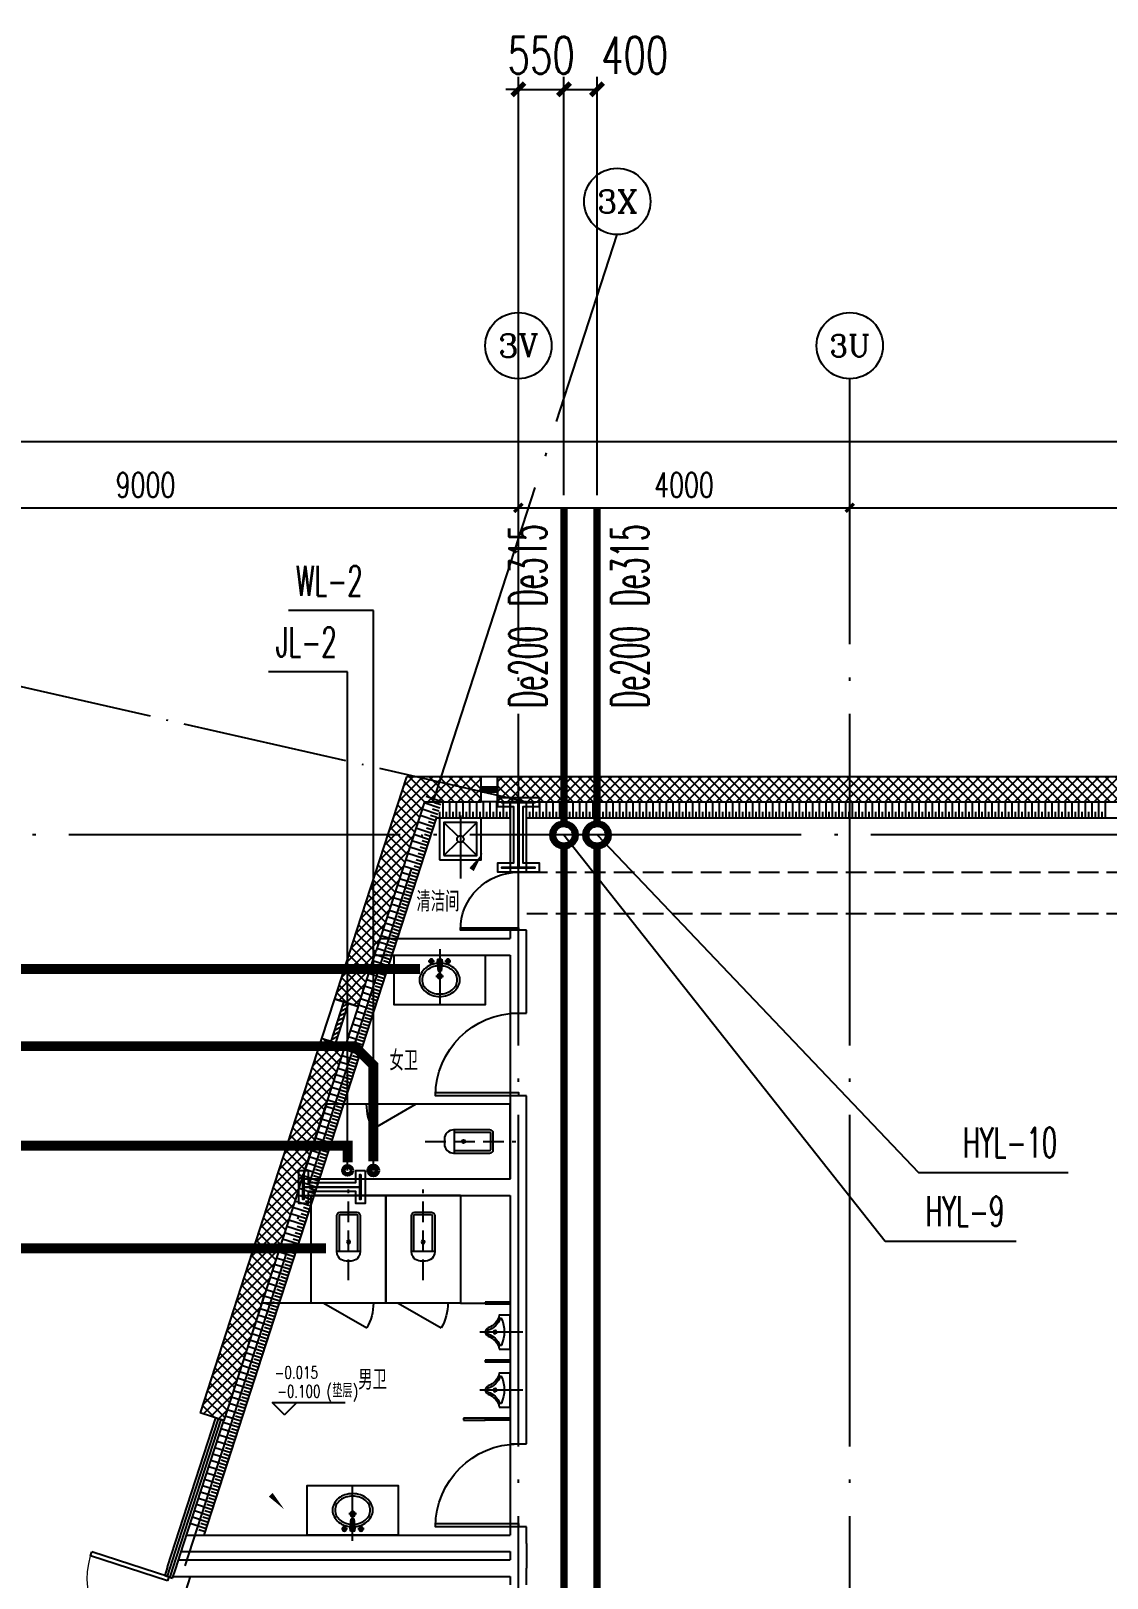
# Model space of a CAD drawing. Extents: x -452079 to 117456, y 3902 to 836955.
# Drawn here: x -300737 to -287749, y 611751 to 630422 of the extents above; entities that cross this region are included whole.
import ezdxf
from ezdxf.enums import TextEntityAlignment as Align

# ---------------------------------------------------------------- set-up
doc = ezdxf.new("R2010")
doc.units = 0
doc.header["$LTSCALE"] = 1000
doc.header["$MEASUREMENT"] = 0
for name, pattern in [('10平面$1$DOTE', [2.42, 2, -0.2, 0.02, -0.2]), ('DASH', [0.35, 0.25, -0.1]), ('DOTE', [2.42, 2, -0.2, 0.02, -0.2]), ('DOTE_30', [0.726, 0.6, -0.06, 0.006, -0.06])]:
    doc.linetypes.add(name, pattern=pattern)
for name, color, linetype in [('10平面$1$A-AXIS-DOTE', 14, '10平面$1$DOTE'), ('99平面图例外参$0$A-HATCH-2', 251, 'Continuous'), ('A-AXIS-D', 1, 'Continuous'), ('A-AXIS-DOTE', 14, 'DOTE'), ('A-HATCH-2', 251, 'Continuous'), ('A-LIN-V', 9, 'Continuous'), ('A-WC', 223, 'Continuous'), ('A-WINDOW', 140, 'Continuous'), ('A-彩色打印层', 12, 'Continuous'), ('A-防火门窗', 1, 'Continuous'), ('AS-COLN', 6, 'Continuous'), ('AS-WALL', 40, 'Continuous'), ('DIM_SYMB', 3, 'Continuous'), ('DIM_污水', 2, 'Continuous'), ('DIM_给水', 3, 'Continuous'), ('DIM_雨水', 4, 'Continuous'), ('PUB_HATCH', 8, 'Continuous'), ('PUB_TEXT', 7, 'Continuous'), ('TEXT_雨水', 4, 'Continuous'), ('TWT_DIM', 3, 'Continuous'), ('WALL', 2, 'Continuous'), ('建-墙-幕', 4, 'Continuous'), ('建-房间', 7, 'Continuous'), ('建-标高', 3, 'Continuous'), ('建-门', 4, 'Continuous')]:
    doc.layers.add(name, color=color, linetype=linetype)
for name, color, linetype, lineweight in [('Gps-ZF污水', 2, 'DASH', 60), ('Gps-ZF给水', 3, 'TG_J', 60), ('Gps-ZF雨水', 4, 'DOTE_30', 60), ('LG-ZF污水', 2, 'Continuous', 60), ('LG-ZF给水', 3, 'Continuous', 60), ('LG-ZF雨水', 4, 'Continuous', 60)]:
    doc.layers.add(name, color=color, linetype=linetype, lineweight=lineweight)
doc.styles.add('_TCH_AXIS', font='COMPLEX', dxfattribs={"bigfont": 'GBCBIG'})
doc.styles.add('_TCH_DIM_T3', font='SIMPLEX', dxfattribs={"width": 0.705882, "bigfont": 'GBCBIG'})
doc.styles.add('_TCH_SPACE', font='SIMPLEX', dxfattribs={"height": 5, "bigfont": 'GBCBIG'})
doc.styles.add('_TWT_PIPEDN', font='SIMPLEX', dxfattribs={"width": 0.65, "height": 3.5, "bigfont": 'HZTXT'})
doc.styles.add('_TWT_SERIAL', font='SIMPLEX', dxfattribs={"width": 0.8, "height": 3, "bigfont": 'HZTXT'})
doc.styles.add('A-STANDARD', font='SIMPLEX', dxfattribs={"bigfont": 'GBCBIG'})
doc.styles.add('TG_LINETYPE', font='SIMPLEX', dxfattribs={"width": 0.8, "height": 3.5, "bigfont": 'HZTXT'})
doc.linetypes.add('TG_J', pattern='A,2,-0.3,["J",TG_LINETYPE,S=0.1,R=0,X=-0.23,Y=-0.15],0', length=2.3)
doc.dimstyles.new('_TCH_ARCH&&100', dxfattribs={"dimtxt": 297.5, "dimasz": 100, "dimexe": 100, "dimexo": 100, "dimgap": 126.25, "dimtad": 1, "dimdec": 0, "dimzin": 0, "dimdsep": 46, "dimtxsty": '_TCH_DIM_T3', "dimblk": 'ARCHTICK', "dimcen": 0.09, "dimclrt": 7, "dimazin": 2, "dimtfac": 1, "dimtdec": 0, "dimtix": 1, "dimtmove": 2, "dimatfit": 3, "dimfxl": 0, "dimtolj": 1, "dimtzin": 0, "dimarcsym": 0})
doc.dimstyles.new('_TCH_ARCH&&150', dxfattribs={"dimtxt": 446.25, "dimasz": 150, "dimexe": 150, "dimexo": 150, "dimgap": 189.375, "dimtad": 1, "dimdec": 0, "dimzin": 0, "dimdsep": 46, "dimtxsty": '_TCH_DIM_T3', "dimblk": 'ARCHTICK', "dimcen": 0.09, "dimclrt": 7, "dimazin": 2, "dimtfac": 1, "dimtdec": 0, "dimtix": 1, "dimtmove": 2, "dimatfit": 3, "dimfxl": 0, "dimtolj": 1, "dimtzin": 0, "dimarcsym": 0})
pattern_1 = [(45, (321432.36, -540023.96), (-60.000061, 60.000061), []), (135, (321432.36, -540023.96), (-60.000061, -60.000061), [])]

# ---------------------------------------------------------------- blocks, each defined once
blk = doc.blocks.new('_ArchTick')
at = {"color": 0, "linetype": 'ByBlock', "const_width": 0.4}
blk.add_lwpolyline([(-0.5, -0.5), (0.5, 0.5)], dxfattribs=at)
blk = doc.blocks.new('*D373')
at = {"layer": 'A-AXIS-D', "color": 0, "lineweight": -2, "transparency": 16777216}
for p, q in [((17518, 83886), (17518, 84744)), ((17518, 84644), (26518, 84644)), ((26518, 83886), (26518, 84744))]:
    blk.add_line(p, q, dxfattribs=at)
at = {"layer": 'A-AXIS-D', "color": 0, "lineweight": -2, "transparency": 16777216, "xscale": 100, "yscale": 100, "zscale": 100, "rotation": 180}
blk.add_blockref('_ArchTick', (17518, 84644), dxfattribs=at)
at = {"layer": 'A-AXIS-D', "color": 0, "lineweight": -2, "transparency": 16777216, "xscale": 100, "yscale": 100, "zscale": 100}
blk.add_blockref('_ArchTick', (26518, 84644), dxfattribs=at)
at = {"layer": 'A-AXIS-D', "color": 7, "transparency": 16777216, "insert": (22018, 84919), "char_height": 297.5, "attachment_point": 5, "style": '_TCH_DIM_T3'}
blk.add_mtext('\\A1;9000', dxfattribs=at)
blk = doc.blocks.new('*D374')
at = {"layer": 'A-AXIS-D', "color": 0, "lineweight": -2, "transparency": 16777216}
for p, q in [((26518, 83886), (26518, 84744)), ((26518, 84644), (30518, 84644)), ((30518, 83886), (30518, 84744))]:
    blk.add_line(p, q, dxfattribs=at)
at = {"layer": 'A-AXIS-D', "color": 0, "lineweight": -2, "transparency": 16777216, "xscale": 100, "yscale": 100, "zscale": 100, "rotation": 180}
blk.add_blockref('_ArchTick', (26518, 84644), dxfattribs=at)
at = {"layer": 'A-AXIS-D', "color": 0, "lineweight": -2, "transparency": 16777216, "xscale": 100, "yscale": 100, "zscale": 100}
blk.add_blockref('_ArchTick', (30518, 84644), dxfattribs=at)
at = {"layer": 'A-AXIS-D', "color": 7, "transparency": 16777216, "insert": (28518, 84919), "char_height": 297.5, "attachment_point": 5, "style": '_TCH_DIM_T3'}
blk.add_mtext('\\A1;4000', dxfattribs=at)
blk = doc.blocks.new('*D375')
at = {"layer": 'A-AXIS-D', "color": 0, "lineweight": -2, "transparency": 16777216}
for p, q in [((30518, 83886), (30518, 84744)), ((30518, 84644), (39518, 84644)), ((39518, 83886), (39518, 84744))]:
    blk.add_line(p, q, dxfattribs=at)
at = {"layer": 'A-AXIS-D', "color": 0, "lineweight": -2, "transparency": 16777216, "xscale": 100, "yscale": 100, "zscale": 100, "rotation": 180}
blk.add_blockref('_ArchTick', (30518, 84644), dxfattribs=at)
at = {"layer": 'A-AXIS-D', "color": 0, "lineweight": -2, "transparency": 16777216, "xscale": 100, "yscale": 100, "zscale": 100}
blk.add_blockref('_ArchTick', (39518, 84644), dxfattribs=at)
at = {"layer": 'A-AXIS-D', "color": 7, "transparency": 16777216, "insert": (35018, 84919), "char_height": 297.5, "attachment_point": 5, "style": '_TCH_DIM_T3'}
blk.add_mtext('\\A1;9000', dxfattribs=at)
blk = doc.blocks.new('*D394')
at = {"layer": 'A-AXIS-D', "color": 0, "lineweight": -2, "transparency": 16777216}
for p, q in [((7618, 83986), (7618, 85544)), ((193318, 83986), (193318, 85544)), ((7618, 85444), (193318, 85444))]:
    blk.add_line(p, q, dxfattribs=at)
at = {"layer": 'A-AXIS-D', "color": 0, "lineweight": -2, "transparency": 16777216, "xscale": 100, "yscale": 100, "zscale": 100, "rotation": 180}
blk.add_blockref('_ArchTick', (7618, 85444), dxfattribs=at)
at = {"layer": 'A-AXIS-D', "color": 0, "lineweight": -2, "transparency": 16777216, "xscale": 100, "yscale": 100, "zscale": 100}
blk.add_blockref('_ArchTick', (193318, 85444), dxfattribs=at)
at = {"layer": 'A-AXIS-D', "color": 7, "transparency": 16777216, "insert": (100468, 85719), "char_height": 297.5, "attachment_point": 5, "style": '_TCH_DIM_T3'}
blk.add_mtext('\\A1;185700', dxfattribs=at)
blk = doc.blocks.new('厕卫')
at = {"layer": 'A-AXIS-DOTE', "color": 8, "linetype": 'DASH'}
blk.add_line((50, -823), (50, 272), dxfattribs=at)
at = {"layer": 'A-WC'}
for p, q in [((-60, -40), (-60, -470)), ((150, -30), (-50, -30)), ((160, -470), (160, -40)), ((190, -470), (-90, -470)), ((350, -1097), (-170, -1397))]:
    blk.add_line(p, q, dxfattribs=at)
blk.add_lwpolyline([(-400, 203), (-400, -1097), (500, -1097), (500, 203)], close=True, dxfattribs=at)
blk.add_lwpolyline([(190, -40, 0.414214), (150, 0), (-50, 0, 0.414214), (-90, -40), (-90, -480, 0.414214), (20, -590), (80, -590, 0.414214), (190, -480)], format="xyb", close=True, dxfattribs=at)
blk.add_circle((50, -359), 20, dxfattribs=at)
for centre, radius, start, end in [((-50, -40), 10, 90, 180), ((150, -40), 10, 0, 90), ((350, -1097), 600, 180, 209.9999)]:
    blk.add_arc(centre, radius, start, end, dxfattribs=at)
for p in [(50, 0), (50, -359)]:
    blk.add_point(p, dxfattribs=at)
blk = doc.blocks.new('A$C34D37DA4')
at = {"ltscale": 0.5}
for points in [[(-250, -108), (250, -108), (250, 392), (-250, 392)], [(-200, -58), (200, -58), (200, 342), (-200, 342)]]:
    blk.add_lwpolyline(points, close=True, dxfattribs=at)
for points in [[(-200, 342), (-28, 171)], [(28, 171), (200, 342)], [(-200, -58), (-28, 114)], [(28, 114), (200, -58)]]:
    blk.add_lwpolyline(points, dxfattribs=at)
blk.add_circle((0, 142), 40, dxfattribs=at)
at = {"layer": 'A-AXIS-DOTE', "color": 8}
blk.add_lwpolyline([(0, 427), (0, -333)], dxfattribs=at)
blk = doc.blocks.new('4324324')
at = {"layer": 'A-HATCH-2', "color": 8, "linetype": 'DASH'}
for p, q in [((-294754, 620270), (-135554, 620270)), ((-294754, 619770), (-135554, 619770))]:
    blk.add_line(p, q, dxfattribs=at)
blk = doc.blocks.new('w42343243')
at = {"layer": 'A-HATCH-2', "color": 2}
blk.add_lwpolyline([(-165104, 621070), (-164604, 621070), (-164604, 620958), (-164800, 620958), (-164800, 620282), (-164604, 620282), (-164604, 620170), (-165104, 620170), (-165104, 620282), (-164908, 620282), (-164908, 620958), (-165104, 620958)], close=True, dxfattribs=at)
at = {"layer": 'AS-COLN', "color": 8}
blk.add_lwpolyline([(-165054, 621020), (-164654, 621020), (-164654, 621008), (-164850, 621008), (-164850, 620232), (-164654, 620232), (-164654, 620220), (-165054, 620220), (-165054, 620232), (-164858, 620232), (-164858, 621008), (-165054, 621008)], close=True, dxfattribs=at)
blk = doc.blocks.new('nt66')
at = {"layer": 'A-HATCH-2', "color": 2}
blk.add_lwpolyline([(-195840, 766870), (-195440, 766870), (-195440, 766758), (-195586, 766758), (-195586, 766182), (-195440, 766182), (-195440, 766070), (-195840, 766070), (-195840, 766182), (-195694, 766182), (-195694, 766758), (-195840, 766758)], close=True, dxfattribs=at)
at = {"layer": 'AS-COLN', "color": 8}
blk.add_lwpolyline([(-195790, 766820), (-195490, 766820), (-195490, 766808), (-195636, 766808), (-195636, 766132), (-195490, 766132), (-195490, 766120), (-195790, 766120), (-195790, 766132), (-195644, 766132), (-195644, 766808), (-195790, 766808)], close=True, dxfattribs=at)
blk = doc.blocks.new('42343')
at = {"rotation": 270}
blk.add_blockref('nt66', (-1063574, 420830), dxfattribs=at)
at = {"layer": 'A-WINDOW'}
blk.add_blockref('w42343243', (-130000, 100), dxfattribs=at)
blk = doc.blocks.new('$lvtry$00000224')
at = {"color": 0}
for p, q in [((-363, 0), (-363, -300)), ((-338, 0), (-363, 0)), ((-338, 0), (-338, -300)), ((337, 0), (337, -300)), ((362, 0), (337, 0)), ((362, 0), (362, -300)), ((-338, -300), (-363, -300)), ((362, -300), (337, -300))]:
    blk.add_line(p, q, dxfattribs=at)
at = {"color": 0, "elevation": 0}
blk.add_lwpolyline([(-205, -131), (-205, 0), (205, 0), (205, -131, 0.268068), (51, -263, -0.317765), (0, -300, -0.317765), (-51, -263, 0.268068)], format="xyb", close=True, dxfattribs=at)
at = {"color": 0}
blk.add_circle((0, -182, 0), 20, dxfattribs=at)
for centre, radius, start, end in [((-152, -115, 0), 10, 114.1084, 248.1394), ((5, -466, 0), 395, 66.6675, 114.1084), ((-243, -341, 0), 233, 19.2639, 68.1394), ((243, -341, 0), 233, 110.4941, 160.7361), ((158, -113, 0), 10, 290.4941, 66.6675), ((0, -256, 0), 24, 199.2639, 269.4998), ((0, -256, 0), 24, 270.5002, 340.7361)]:
    blk.add_arc(centre, radius, start, end, dxfattribs=at)
blk.add_point((0, -182, 0), dxfattribs=at)
at = {"layer": 'A-AXIS-DOTE', "color": 8}
blk.add_lwpolyline([(0, 153), (0, -367)], dxfattribs=at)
blk = doc.blocks.new('小便器')
at = {"layer": 'A-WC', "xscale": -1, "rotation": 89.99999999999999}
blk.add_blockref('$lvtry$00000224', (2044606, 1695654), dxfattribs=at)
blk = doc.blocks.new('343243')
at = {"layer": '10平面$1$A-AXIS-DOTE', "color": 8}
blk.add_lwpolyline([(-137039, 783550), (-137039, 784210)], dxfattribs=at)
at = {"layer": 'A-WC'}
for p, q in [((-137084, 783875), (-136994, 783875)), ((-137039, 783830), (-137039, 783920)), ((-137176, 783694), (-137103, 783694)), ((-137139, 783657), (-137139, 783731)), ((-137071, 783707), (-137056, 783814)), ((-137064, 783668), (-137071, 783707)), ((-137064, 783668), (-137056, 783814)), ((-137064, 783668), (-137014, 783668)), ((-137063, 783687), (-137015, 783687)), ((-137056, 783814), (-137022, 783814)), ((-137056, 783804), (-137022, 783804)), ((-137014, 783668), (-137022, 783814)), ((-137008, 783707), (-137022, 783814)), ((-137014, 783668), (-137008, 783707)), ((-136976, 783694), (-136903, 783694)), ((-136939, 783657), (-136939, 783731))]:
    blk.add_line(p, q, dxfattribs=at)
for points in [[(-137069, 783721, -0.055034), (-137132, 783735, -0.088849), (-137208, 783776, -0.104988), (-137263, 783843, -0.12017), (-137282, 783920, -0.12017), (-137263, 783997, -0.104988), (-137208, 784064, -0.088849), (-137132, 784105, -0.080052), (-137039, 784120, -0.080052)], [(-137065, 783751, -0.056066), (-137123, 783763, -0.088849), (-137190, 783800, -0.104988), (-137237, 783857, -0.12017), (-137252, 783920, -0.12017), (-137237, 783983, -0.104988), (-137190, 784040, -0.088849), (-137123, 784077, -0.080052), (-137039, 784090, -0.080052)], [(-137039, 784120, -0.080052), (-136946, 784105, -0.088849), (-136870, 784064, -0.104988), (-136815, 783997, -0.12017), (-136796, 783920, -0.12017), (-136815, 783843, -0.104988), (-136870, 783776, -0.088849), (-136946, 783735, -0.055034), (-137010, 783721, -0.080052)], [(-137039, 784090, -0.080052), (-136956, 784077, -0.088849), (-136889, 784040, -0.104988), (-136842, 783983, -0.12017), (-136826, 783920, -0.12017), (-136842, 783857, -0.104988), (-136889, 783800, -0.088849), (-136956, 783763, -0.056066), (-137014, 783751, -0.080052)]]:
    blk.add_lwpolyline(points, format="xyb", dxfattribs=at)
for centre, radius in [((-137039, 783875), 30), ((-137039, 783875), 20), ((-137139, 783694), 25), ((-137139, 783694), 15), ((-136939, 783694), 25), ((-136939, 783694), 15)]:
    blk.add_circle(centre, radius, dxfattribs=at)
for centre, start, end in [((-137040, 783695), 80.5252, 279.4748), ((-137038, 783695), 260.5252, 99.4748)]:
    blk.add_arc(centre, 7.19, start, end, dxfattribs=at)
blk = doc.blocks.new('99平面图例外参$0$$LinePat$填挖边坡')
at = {"color": 8}
for p, q in [((0, 0), (0, -1500)), ((300, 0), (300, -600))]:
    blk.add_line(p, q, dxfattribs=at)
blk = doc.blocks.new('*U67')
at = {"color": 0}
blk.add_lwpolyline([(500, 0), (500, 1000), (460, 1000), (460, 0)], close=True, dxfattribs=at)
blk.add_arc((500, 0), 1000, 90, 180, dxfattribs=at)
blk = doc.blocks.new('*U66')
at = {"color": 0, "xscale": 0.001, "yscale": 0.001, "zscale": 0.001}
blk.add_blockref('*U67', (0, 0), dxfattribs=at)
blk = doc.blocks.new('10平面$0$$DorLib2D$00000002')
for p, q in [((-0.5, 0), (-0.5, 0.4875)), ((-0.475, 0.4875), (-0.5, 0.4875)), ((-0.475, 0), (-0.475, 0.4875)), ((0.475, 0), (0.475, 0.4875)), ((0.475, 0.4875), (0.5, 0.4875)), ((0.5, 0), (0.5, 0.4875)), ((-0.5, 0), (-0.475, 0)), ((0.5, 0), (0.475, 0))]:
    blk.add_line(p, q)
at = {"lineweight": 13}
for centre, start, end in [((-0.4875, 0), 0, 88.53072), ((0.4875, 0), 91.46928, 180)]:
    blk.add_arc(centre, 0.4875, start, end, dxfattribs=at)
blk = doc.blocks.new('*U69')
at = {"color": 0}
for p, q in [((-250, 150), (250, 150)), ((250, 30), (-250, 30)), ((-250, -30), (-190, 30)), ((-190, -30), (-130, 30)), ((-130, -30), (-70, 30)), ((-70, -30), (-10, 30)), ((-10, -30), (50, 30)), ((50, -30), (110, 30)), ((110, -30), (170, 30)), ((170, -30), (230, 30)), ((250, -30), (-250, -30)), ((-250, -150), (250, -150))]:
    blk.add_line(p, q, dxfattribs=at)
for points in [[(-250, -150), (-250, 150)], [(250, -150), (250, 150)]]:
    blk.add_lwpolyline(points, dxfattribs=at)
blk = doc.blocks.new('*U68')
at = {"color": 0, "xscale": 0.001999999996058992, "yscale": 0.003333333333333334, "zscale": 0.001999999996058992}
blk.add_blockref('*U69', (0, 0), dxfattribs=at)
blk = doc.blocks.new('*D447')
at = {"layer": 'TWT_DIM', "color": 0, "lineweight": -2, "transparency": 16777216}
for p, q in [((-294304, 624818), (-294304, 629867)), ((-293904, 624818), (-293904, 629867)), ((-294304, 629717), (-293904, 629717))]:
    blk.add_line(p, q, dxfattribs=at)
at = {"layer": 'TWT_DIM', "color": 0, "lineweight": -2, "transparency": 16777216, "xscale": 150, "yscale": 150, "zscale": 150, "rotation": 180}
blk.add_blockref('_ArchTick', (-294304, 629717), dxfattribs=at)
at = {"layer": 'TWT_DIM', "color": 0, "lineweight": -2, "transparency": 16777216, "xscale": 150, "yscale": 150, "zscale": 150}
blk.add_blockref('_ArchTick', (-293904, 629717), dxfattribs=at)
at = {"layer": 'TWT_DIM', "color": 7, "transparency": 16777216, "insert": (-293450, 630129), "char_height": 446.2, "attachment_point": 5, "style": '_TCH_DIM_T3'}
blk.add_mtext('\\A1;400', dxfattribs=at)
blk = doc.blocks.new('*D448')
at = {"layer": 'TWT_DIM', "color": 0, "lineweight": -2, "transparency": 16777216}
for p, q in [((-294854, 624818), (-294854, 629867)), ((-294304, 624818), (-294304, 629867)), ((-294854, 629717), (-295004, 629717)), ((-294854, 629717), (-294304, 629717)), ((-294304, 629717), (-294154, 629717))]:
    blk.add_line(p, q, dxfattribs=at)
at = {"layer": 'TWT_DIM', "color": 0, "lineweight": -2, "transparency": 16777216, "xscale": 150, "yscale": 150, "zscale": 150}
blk.add_blockref('_ArchTick', (-294854, 629717), dxfattribs=at)
at = {"layer": 'TWT_DIM', "color": 0, "lineweight": -2, "transparency": 16777216, "xscale": 150, "yscale": 150, "zscale": 150, "rotation": 180}
blk.add_blockref('_ArchTick', (-294304, 629717), dxfattribs=at)
at = {"layer": 'TWT_DIM', "color": 7, "transparency": 16777216, "insert": (-294579, 630129), "char_height": 446.2, "attachment_point": 5, "style": '_TCH_DIM_T3'}
blk.add_mtext('\\A1;550', dxfattribs=at)
blk = doc.blocks.new('A$C515E426B')
at = {"layer": 'PUB_HATCH'}
h = blk.add_hatch(dxfattribs=at)
h.set_pattern_fill('多孔材料', color=256, scale=30, style=0)
h.set_pattern_definition(pattern_1)
h.paths.add_polyline_path([(25385.4, 81096.1), (25167.3, 81396.1), (24517.2, 79392.3), (24802.5, 79299.7)])
h = blk.add_hatch(dxfattribs=at)
h.set_pattern_fill('多孔材料', color=256, scale=30, style=0)
h.set_pattern_definition(pattern_1)
h.paths.add_polyline_path([(25385.4, 81096.1), (26068.2, 81096.1), (26068.2, 81396.1), (25167.3, 81396.1)])
h = blk.add_hatch(dxfattribs=at)
h.set_pattern_fill('多孔材料', color=256, scale=30, style=0)
h.set_pattern_definition(pattern_1)
h.paths.add_polyline_path([(40218.2, 81396.1), (26268.2, 81396.1), (26268.2, 81096.1), (39918.2, 81096.1)])
h = blk.add_hatch(dxfattribs=at)
h.set_pattern_fill('多孔材料', color=256, scale=30, style=0)
h.set_pattern_definition(pattern_1)
h.paths.add_polyline_path([(24517.2, 79392.3), (24297.7, 78716.1), (24583.1, 78623.5), (24802.5, 79299.7)])
h = blk.add_hatch(dxfattribs=at)
h.set_pattern_fill('多孔材料', color=256, scale=30, style=0)
h.set_pattern_definition(pattern_1)
h.paths.add_polyline_path([(23861.6, 76399.7), (24428.8, 78147.9), (24143.4, 78240.5), (23576.2, 76492.3)])
h = blk.add_hatch(dxfattribs=at)
h.set_pattern_fill('多孔材料', color=256, scale=30, style=0)
h.set_pattern_definition(pattern_1)
h.paths.add_polyline_path([(23861.6, 76399.7), (23576.2, 76492.3), (22677.5, 73722.4), (22962.8, 73629.8)])
at = {"layer": 'A-AXIS-D'}
for centre in [(27711.2, 88340.5), (26518.2, 86600), (30518.2, 86600)]:
    blk.add_circle(centre, 400, dxfattribs=at)
at = {"layer": 'A-AXIS-DOTE', "color": 8, "ltscale": 2}
for p, q in [((26518.2, 716), (26518.2, 86200)), ((30518.2, 716), (30518.2, 86196)), ((199332.4, 80696), (3362.4, 80696))]:
    blk.add_line(p, q, dxfattribs=at)
at = {"layer": 'A-AXIS-DOTE', "color": 8}
blk.add_line((13043.3, 84186.1), (26618.2, 81096), dxfattribs=at)
at = {"layer": 'A-AXIS-DOTE', "linetype": 'DASH'}
blk.add_line((25392.3, 76996), (26487.3, 76996), dxfattribs=at)
at = {"layer": 'A-AXIS-DOTE', "color": 8, "ltscale": 2}
blk.add_lwpolyline([(6067.3, 21233.2), (27711.2, 87940.5)], dxfattribs=at)
at = {"layer": 'A-LIN-V'}
for p, q in [((22724.1, 72246), (25530.7, 80896.1)), ((26418.2, 80896.1), (25530.7, 80896.1)), ((39464.2, 80896.1), (26618.2, 80896.1))]:
    blk.add_line(p, q, dxfattribs=at)
at = {"layer": 'A-WC'}
for p, q in [((25282.4, 77446), (24762.7, 77146)), ((25745.8, 76856.3), (25745.8, 77135.8)), ((26175.4, 77105.8), (25745.8, 77105.8)), ((26185.4, 76896.3), (26185.4, 77095.8)), ((25745.8, 76886.3), (26175.4, 76886.3)), ((24054.4, 75046), (23422.3, 75046)), ((25818.2, 75046), (26418.2, 75046)), ((26118.2, 73658.5), (25854.4, 73658.5)), ((25854.4, 73658.5), (25854.4, 73648.5)), ((25854.4, 73648.5), (25854.4, 73638.5)), ((25854.4, 73638.5), (25854.4, 73633.5)), ((25854.4, 73633.5), (26118.2, 73633.5))]:
    blk.add_line(p, q, dxfattribs=at)
for points in [[(25018.2, 79246), (26118.2, 79246), (26118.2, 78646), (25018.2, 78646), (25018.2, 79246)], [(25068.2, 72246), (23968.2, 72246), (23968.2, 72846), (25068.2, 72846), (25068.2, 72246)]]:
    blk.add_lwpolyline(points, dxfattribs=at)
blk.add_lwpolyline([(26418.2, 77446), (24201, 77446), (23909, 76546), (26418.2, 76546)], close=True, dxfattribs=at)
blk.add_lwpolyline([(26175.4, 76856.3, 0.4142136), (26215.4, 76896.3), (26215.4, 77095.8, 0.4142136), (26175.4, 77135.8), (25735.8, 77135.8, 0.4142136), (25625.8, 77025.8), (25625.8, 76966.3, 0.4142136), (25735.8, 76856.3)], format="xyb", close=True, dxfattribs=at)
blk.add_circle((25856.8, 76996), 20, dxfattribs=at)
for centre, radius, start, end in [((25282.4, 77446), 600, 180, 209.99988), ((26175.4, 77095.8), 10, 0, 90), ((26175.4, 76896.3), 10, 270, 0)]:
    blk.add_arc(centre, radius, start, end, dxfattribs=at)
for p in [(25856.8, 76996), (26215.4, 76996)]:
    blk.add_point(p, dxfattribs=at)
at = {"layer": 'A-彩色打印层'}
for p, q in [((23412.2, 75014.8), (23448.7, 75127.2)), ((21918.4, 69762.8), (22561.9, 71746))]:
    blk.add_line(p, q, dxfattribs=at)
at = {"layer": 'AS-WALL'}
for p, q in [((25167.3, 81396.1), (24517.2, 79392.3)), ((26068.2, 81396.1), (25167.3, 81396.1)), ((26068.2, 81096.1), (26068.2, 81396.1)), ((40218.2, 81396.1), (26268.2, 81396.1)), ((26268.2, 81396.1), (26268.2, 81096.1)), ((25385.4, 81096.1), (24802.5, 79299.7)), ((25385.4, 81096.1), (26068.2, 81096.1)), ((26268.2, 81096.1), (39918.2, 81096.1)), ((26418.2, 81096), (26418.2, 80246)), ((26618.2, 81096), (26418.2, 81096)), ((26618.2, 80246), (26618.2, 81096)), ((26418.2, 80246), (26618.2, 80246)), ((26618.2, 79546), (26418.2, 79546)), ((26418.2, 79546), (26418.2, 79446)), ((26618.2, 79346), (26618.2, 79546)), ((24517.2, 79392.3), (24297.7, 78716.1)), ((24850, 79446), (26418.2, 79446)), ((24583.1, 78623.5), (24802.5, 79299.7)), ((24785.1, 79246), (26418.2, 79246)), ((26418.2, 79246), (26418.2, 78546)), ((26618.2, 78546), (26618.2, 79346)), ((24297.7, 78716.1), (24583.1, 78623.5)), ((26418.2, 78546), (26618.2, 78546)), ((24143.4, 78240.5), (23576.2, 76492.3)), ((24428.8, 78147.9), (24143.4, 78240.5)), ((23861.6, 76399.7), (24428.8, 78147.9)), ((26618.2, 77546), (26418.2, 77546)), ((26418.2, 77546), (26418.2, 76546)), ((26618.2, 76446), (26618.2, 77546)), ((23576.2, 76492.3), (22677.5, 73722.4)), ((23861.6, 76399.7), (22962.8, 73629.8)), ((23909, 76546), (26418.2, 76546)), ((26618.2, 73346), (26618.2, 76446)), ((23844.1, 76346), (26418.2, 76346)), ((26418.2, 76346), (26418.2, 73346)), ((22962.8, 73629.8), (22677.5, 73722.4)), ((26418.2, 73346), (26618.2, 73346)), ((26618.2, 72346), (26418.2, 72346)), ((26418.2, 72346), (26418.2, 72246)), ((26618.2, 72146), (26618.2, 72346)), ((22513.8, 72246), (26418.2, 72246)), ((26618.2, 72146), (26618.2, 71846)), ((22416.5, 71946), (26418.2, 71946)), ((22449, 72046), (26418.2, 72046)), ((26418.2, 72046), (26418.2, 71946)), ((22351.6, 71746), (26418.2, 71746)), ((26418.2, 71746), (26418.2, 71646)), ((26618.2, 71646), (26618.2, 71846))]:
    blk.add_line(p, q, dxfattribs=at)
at = {"layer": 'DIM_SYMB'}
for points in [[(25791.3, 80039.7, 0, 0, 0), (26088.2, 80476, 0, 64, 0), (25953.2, 80277.6, 0, 0, 0)], [(23172.4, 73116, 0, 0, 0), (23692.4, 72556, 0, 64, 0), (23529.1, 72731.9, 0, 0, 0)]]:
    blk.add_lwpolyline(points, format="xyseb", dxfattribs=at)
at = {"layer": '建-墙-幕'}
for p, q in [((22381.3, 72161.5), (22867.7, 73660.6)), ((22413, 72151.2), (22899.4, 73650.3)), ((22444.7, 72140.9), (22931.1, 73640.1)), ((22476.4, 72130.6), (22962.8, 73629.8)), ((22867.7, 73660.6), (22962.8, 73629.8)), ((22283.9, 71861.5), (22381.3, 72161.5)), ((22315.6, 71851.2), (22413, 72151.2)), ((22347.3, 71840.9), (22444.7, 72140.9)), ((22379.1, 71830.6), (22476.4, 72130.6)), ((22283.9, 71861.5), (22250.4, 71758.3)), ((22250.4, 71758.3), (22345.6, 71727.4)), ((22282.2, 71748), (22315.6, 71851.2)), ((22313.9, 71737.7), (22347.3, 71840.9)), ((22345.6, 71727.4), (22379.1, 71830.6))]:
    blk.add_line(p, q, dxfattribs=at)
at = {"layer": '建-标高'}
for p, q in [((23696, 73696), (23546, 73846)), ((23546, 73846), (24426, 73846)), ((23696, 73696), (23846, 73846))]:
    blk.add_line(p, q, dxfattribs=at)
at = {"layer": '建-门'}
for p, q in [((26418.2, 78546), (26418.2, 77546)), ((26418.2, 73346), (26418.2, 72346))]:
    blk.add_line(p, q, dxfattribs=at)
at = {"xscale": -1}
for p in [(24518.2, 76143.3), (25418.2, 76143.3)]:
    blk.add_blockref('厕卫', p, dxfattribs=at)
at = {"rotation": 180.0000000000122}
for p in [(2071024.3, 1770349.6), (2071024.3, 1769649.6)]:
    blk.add_blockref('小便器', p, dxfattribs=at)
at = {"layer": '99平面图例外参$0$A-HATCH-2', "color": 203, "yscale": 0.1333333333333333, "zscale": 0.1333333333333333}
for p, xscale, rotation in [((25570.9, 81019.8), 0.1336816803580045, 252.0237134181385), ((25595.6, 81096.1), 0.1336816803580045, 252.0237134181385), ((25611.4, 80896.1), 0.1344628163811462, 179.9999999990455), ((25692.1, 80896.1), 0.1344628163811462, 179.9999999990455), ((25772.8, 80896.1), 0.1344628163811462, 179.9999999990455), ((25853.4, 80896.1), 0.1344628163811462, 179.9999999990455), ((25934.1, 80896.1), 0.1344628163811462, 179.9999999990455), ((26014.8, 80896.1), 0.1344628163811462, 179.9999999990455), ((26095.5, 80896.1), 0.1344628163811462, 179.9999999990455), ((26176.1, 80896.1), 0.1344628163811462, 179.9999999990455), ((26256.8, 80896.1), 0.1344628163811462, 179.9999999990455), ((26337.5, 80896.1), 0.1344628163811462, 179.9999999990455), ((26418.2, 80896.1), 0.1344628163811462, 179.9999999990455), ((26698.5, 80896.1), 0.1338124999985388, 179.9999999990436), ((26778.8, 80896.1), 0.1338124999985388, 179.9999999990436), ((26859, 80896.1), 0.1338124999985388, 179.9999999990436), ((26939.3, 80896.1), 0.1338124999985388, 179.9999999990436), ((27019.6, 80896.1), 0.1338124999985388, 179.9999999990436), ((27099.9, 80896.1), 0.1338124999985388, 179.9999999990436), ((27180.2, 80896.1), 0.1338124999985388, 179.9999999990436), ((27260.5, 80896.1), 0.1338124999985388, 179.9999999990436), ((27340.8, 80896.1), 0.1338124999985388, 179.9999999990436), ((27421.1, 80896.1), 0.1338124999985388, 179.9999999990436), ((27501.3, 80896.1), 0.1338124999985388, 179.9999999990436), ((27581.6, 80896.1), 0.1338124999985388, 179.9999999990436), ((27661.9, 80896.1), 0.1338124999985388, 179.9999999990436), ((27742.2, 80896.1), 0.1338124999985388, 179.9999999990436), ((27822.5, 80896.1), 0.1338124999985388, 179.9999999990436), ((27902.8, 80896.1), 0.1338124999985388, 179.9999999990436), ((27983.1, 80896.1), 0.1338124999985388, 179.9999999990436), ((28063.4, 80896.1), 0.1338124999985388, 179.9999999990436), ((28143.6, 80896.1), 0.1338124999985388, 179.9999999990436), ((28223.9, 80896.1), 0.1338124999985388, 179.9999999990436), ((28304.2, 80896.1), 0.1338124999985388, 179.9999999990436), ((28384.5, 80896.1), 0.1338124999985388, 179.9999999990436), ((28464.8, 80896.1), 0.1338124999985388, 179.9999999990436), ((28545.1, 80896.1), 0.1338124999985388, 179.9999999990436), ((28625.4, 80896.1), 0.1338124999985388, 179.9999999990436), ((28705.7, 80896.1), 0.1338124999985388, 179.9999999990436), ((28785.9, 80896.1), 0.1338124999985388, 179.9999999990436), ((28866.2, 80896.1), 0.1338124999985388, 179.9999999990436), ((28946.5, 80896.1), 0.1338124999985388, 179.9999999990436), ((29026.8, 80896.1), 0.1338124999985388, 179.9999999990436), ((29107.1, 80896.1), 0.1338124999985388, 179.9999999990436), ((29187.4, 80896.1), 0.1338124999985388, 179.9999999990436), ((29267.7, 80896.1), 0.1338124999985388, 179.9999999990436), ((29348, 80896.1), 0.1338124999985388, 179.9999999990436), ((29428.2, 80896.1), 0.1338124999985388, 179.9999999990436), ((29508.5, 80896.1), 0.1338124999985388, 179.9999999990436), ((29588.8, 80896.1), 0.1338124999985388, 179.9999999990436), ((29669.1, 80896.1), 0.1338124999985388, 179.9999999990436), ((29749.4, 80896.1), 0.1338124999985388, 179.9999999990436), ((29829.7, 80896.1), 0.1338124999985388, 179.9999999990436), ((29910, 80896.1), 0.1338124999985388, 179.9999999990436), ((29990.3, 80896.1), 0.1338124999985388, 179.9999999990436), ((30070.5, 80896.1), 0.1338124999985388, 179.9999999990436), ((30150.8, 80896.1), 0.1338124999985388, 179.9999999990436), ((30231.1, 80896.1), 0.1338124999985388, 179.9999999990436), ((30311.4, 80896.1), 0.1338124999985388, 179.9999999990436), ((30391.7, 80896.1), 0.1338124999985388, 179.9999999990436), ((30472, 80896.1), 0.1338124999985388, 179.9999999990436), ((30552.3, 80896.1), 0.1338124999985388, 179.9999999990436), ((30632.6, 80896.1), 0.1338124999985388, 179.9999999990436), ((30712.8, 80896.1), 0.1338124999985388, 179.9999999990436), ((30793.1, 80896.1), 0.1338124999985388, 179.9999999990436), ((30873.4, 80896.1), 0.1338124999985388, 179.9999999990436), ((30953.7, 80896.1), 0.1338124999985388, 179.9999999990436), ((31034, 80896.1), 0.1338124999985388, 179.9999999990436), ((31114.3, 80896.1), 0.1338124999985388, 179.9999999990436), ((31194.6, 80896.1), 0.1338124999985388, 179.9999999990436), ((31274.9, 80896.1), 0.1338124999985388, 179.9999999990436), ((31355.1, 80896.1), 0.1338124999985388, 179.9999999990436), ((31435.4, 80896.1), 0.1338124999985388, 179.9999999990436), ((31515.7, 80896.1), 0.1338124999985388, 179.9999999990436), ((31596, 80896.1), 0.1338124999985388, 179.9999999990436), ((31676.3, 80896.1), 0.1338124999985388, 179.9999999990436), ((31756.6, 80896.1), 0.1338124999985388, 179.9999999990436), ((31836.9, 80896.1), 0.1338124999985388, 179.9999999990436), ((31917.2, 80896.1), 0.1338124999985388, 179.9999999990436), ((31997.4, 80896.1), 0.1338124999985388, 179.9999999990436), ((32077.7, 80896.1), 0.1338124999985388, 179.9999999990436), ((32158, 80896.1), 0.1338124999985388, 179.9999999990436), ((32238.3, 80896.1), 0.1338124999985388, 179.9999999990436), ((32318.6, 80896.1), 0.1338124999985388, 179.9999999990436), ((32398.9, 80896.1), 0.1338124999985388, 179.9999999990436), ((32479.2, 80896.1), 0.1338124999985388, 179.9999999990436), ((32559.5, 80896.1), 0.1338124999985388, 179.9999999990436), ((32639.7, 80896.1), 0.1338124999985388, 179.9999999990436), ((32720, 80896.1), 0.1338124999985388, 179.9999999990436), ((32800.3, 80896.1), 0.1338124999985388, 179.9999999990436), ((32880.6, 80896.1), 0.1338124999985388, 179.9999999990436), ((32960.9, 80896.1), 0.1338124999985388, 179.9999999990436), ((33041.2, 80896.1), 0.1338124999985388, 179.9999999990436), ((33121.5, 80896.1), 0.1338124999985388, 179.9999999990436), ((33201.8, 80896.1), 0.1338124999985388, 179.9999999990436), ((33282, 80896.1), 0.1338124999985388, 179.9999999990436), ((33362.3, 80896.1), 0.1338124999985388, 179.9999999990436), ((33442.6, 80896.1), 0.1338124999985388, 179.9999999990436), ((33522.9, 80896.1), 0.1338124999985388, 179.9999999990436), ((33603.2, 80896.1), 0.1338124999985388, 179.9999999990436), ((25496.6, 80790.9), 0.1336816803580045, 252.0237134181385), ((25521.4, 80867.2), 0.1336816803580045, 252.0237134181385), ((25546.1, 80943.5), 0.1336816803580045, 252.0237134181385), ((25447.1, 80638.3), 0.1336816803580045, 252.0237134181385), ((25471.8, 80714.6), 0.1336816803580045, 252.0237134181385), ((25397.6, 80485.7), 0.1336816803580045, 252.0237134181385), ((25422.3, 80562), 0.1336816803580045, 252.0237134181385), ((25323.3, 80256.9), 0.1336816803580045, 252.0237134181385), ((25348.1, 80333.2), 0.1336816803580045, 252.0237134181385), ((25372.8, 80409.4), 0.1336816803580045, 252.0237134181385), ((25273.8, 80104.3), 0.1336816803580045, 252.0237134181385), ((25298.6, 80180.6), 0.1336816803580045, 252.0237134181385), ((25199.5, 79875.4), 0.1336816803580045, 252.0237134181385), ((25224.3, 79951.7), 0.1336816803580045, 252.0237134181385), ((25249.1, 80028), 0.1336816803580045, 252.0237134181385), ((25150, 79722.8), 0.1336816803580045, 252.0237134181385), ((25174.8, 79799.1), 0.1336816803580045, 252.0237134181385), ((25075.8, 79493.9), 0.1336816803580045, 252.0237134181385), ((25100.5, 79570.2), 0.1336816803580045, 252.0237134181385), ((25125.3, 79646.5), 0.1336816803580045, 252.0237134181385), ((25026.3, 79341.3), 0.1336816803580045, 252.0237134181385), ((25051, 79417.6), 0.1336816803580045, 252.0237134181385), ((24952, 79112.5), 0.1336816803580045, 252.0237134181385), ((24976.8, 79188.8), 0.1336816803580045, 252.0237134181385), ((25001.5, 79265), 0.1336816803580045, 252.0237134181385), ((24902.5, 78959.9), 0.1336816803580045, 252.0237134181385), ((24927.2, 79036.2), 0.1336816803580045, 252.0237134181385), ((24828.2, 78731), 0.1336816803580045, 252.0237134181385), ((24853, 78807.3), 0.1336816803580045, 252.0237134181385), ((24877.7, 78883.6), 0.1336816803580045, 252.0237134181385), ((24778.7, 78578.4), 0.1336816803580045, 252.0237134181385), ((24803.5, 78654.7), 0.1336816803580045, 252.0237134181385), ((24729.2, 78425.8), 0.1336816803580045, 252.0237134181385), ((24754, 78502.1), 0.1336816803580045, 252.0237134181385), ((24655, 78196.9), 0.1336816803580045, 252.0237134181385), ((24679.7, 78273.2), 0.1336816803580045, 252.0237134181385), ((24704.5, 78349.5), 0.1336816803580045, 252.0237134181385), ((24605.4, 78044.3), 0.1336816803580045, 252.0237134181385), ((24630.2, 78120.6), 0.1336816803580045, 252.0237134181385), ((24531.2, 77815.5), 0.1336816803580045, 252.0237134181385), ((24555.9, 77891.8), 0.1336816803580045, 252.0237134181385), ((24580.7, 77968.1), 0.1336816803580045, 252.0237134181385), ((24481.7, 77662.9), 0.1336816803580045, 252.0237134181385), ((24506.4, 77739.2), 0.1336816803580045, 252.0237134181385), ((24407.4, 77434), 0.1336816803580045, 252.0237134181385), ((24432.2, 77510.3), 0.1336816803580045, 252.0237134181385), ((24456.9, 77586.6), 0.1336816803580045, 252.0237134181385), ((24357.9, 77281.4), 0.1336816803580045, 252.0237134181385), ((24382.7, 77357.7), 0.1336816803580045, 252.0237134181385), ((24283.6, 77052.5), 0.1336816803580045, 252.0237134181385), ((24308.4, 77128.8), 0.1336816803580045, 252.0237134181385), ((24333.1, 77205.1), 0.1336816803580045, 252.0237134181385), ((24234.1, 76899.9), 0.1336816803580045, 252.0237134181385), ((24258.9, 76976.2), 0.1336816803580045, 252.0237134181385), ((24184.6, 76747.4), 0.1336816803580045, 252.0237134181385), ((24209.4, 76823.7), 0.1336816803580045, 252.0237134181385), ((24110.4, 76518.5), 0.1336816803580045, 252.0237134181385), ((24135.1, 76594.8), 0.1336816803580045, 252.0237134181385), ((24159.9, 76671.1), 0.1336816803580045, 252.0237134181385), ((24060.8, 76365.9), 0.1336816803580045, 252.0237134181385), ((24085.6, 76442.2), 0.1336816803580045, 252.0237134181385), ((23986.6, 76137), 0.1336816803580045, 252.0237134181385), ((24011.3, 76213.3), 0.1336816803580045, 252.0237134181385), ((24036.1, 76289.6), 0.1336816803580045, 252.0237134181385), ((23937.1, 75984.4), 0.1336816803580045, 252.0237134181385), ((23961.8, 76060.7), 0.1336816803580045, 252.0237134181385), ((23862.8, 75755.5), 0.1336816803580045, 252.0237134181385), ((23887.6, 75831.8), 0.1336816803580045, 252.0237134181385), ((23912.3, 75908.1), 0.1336816803580045, 252.0237134181385), ((23813.3, 75603), 0.1336816803580045, 252.0237134181385), ((23838.1, 75679.2), 0.1336816803580045, 252.0237134181385), ((23739, 75374.1), 0.1336816803580045, 252.0237134181385), ((23763.8, 75450.4), 0.1336816803580045, 252.0237134181385), ((23788.5, 75526.7), 0.1336816803580045, 252.0237134181385), ((23689.5, 75221.5), 0.1336816803580045, 252.0237134181385), ((23714.3, 75297.8), 0.1336816803580045, 252.0237134181385), ((23640, 75068.9), 0.1336816803580045, 252.0237134181385), ((23664.8, 75145.2), 0.1336816803580045, 252.0237134181385), ((23565.8, 74840), 0.1336816803580045, 252.0237134181385), ((23590.5, 74916.3), 0.1336816803580045, 252.0237134181385), ((23615.3, 74992.6), 0.1336816803580045, 252.0237134181385), ((23516.2, 74687.4), 0.1336816803580045, 252.0237134181385), ((23541, 74763.7), 0.1336816803580045, 252.0237134181385), ((23442, 74458.6), 0.1336816803580045, 252.0237134181385), ((23466.7, 74534.8), 0.1336816803580045, 252.0237134181385), ((23491.5, 74611.1), 0.1336816803580045, 252.0237134181385), ((23392.5, 74306), 0.1336816803580045, 252.0237134181385), ((23417.2, 74382.3), 0.1336816803580045, 252.0237134181385), ((23318.2, 74077.1), 0.1336816803580045, 252.0237134181385), ((23343, 74153.4), 0.1336816803580045, 252.0237134181385), ((23367.7, 74229.7), 0.1336816803580045, 252.0237134181385), ((23268.7, 73924.5), 0.1336816803580045, 252.0237134181385), ((23293.5, 74000.8), 0.1336816803580045, 252.0237134181385), ((23194.4, 73695.6), 0.1336816803580045, 252.0237134181385), ((23219.2, 73771.9), 0.1336816803580045, 252.0237134181385), ((23244, 73848.2), 0.1336816803580045, 252.0237134181385), ((23144.9, 73543), 0.1336816803580045, 252.0237134181385), ((23169.7, 73619.3), 0.1336816803580045, 252.0237134181385), ((23095.4, 73390.4), 0.1336816803580045, 252.0237134181385), ((23120.2, 73466.7), 0.1336816803580045, 252.0237134181385), ((23021.2, 73161.6), 0.1336816803580045, 252.0237134181385), ((23045.9, 73237.9), 0.1336816803580045, 252.0237134181385), ((23070.7, 73314.1), 0.1336816803580045, 252.0237134181385), ((22971.7, 73009), 0.1336816803580045, 252.0237134181385), ((22996.4, 73085.3), 0.1336816803580045, 252.0237134181385), ((22897.4, 72780.1), 0.1336816803580045, 252.0237134181385), ((22922.1, 72856.4), 0.1336816803580045, 252.0237134181385), ((22946.9, 72932.7), 0.1336816803580045, 252.0237134181385), ((22847.9, 72627.5), 0.1336816803580045, 252.0237134181385), ((22872.6, 72703.8), 0.1336816803580045, 252.0237134181385), ((22773.6, 72398.6), 0.1336816803580045, 252.0237134181385), ((22798.4, 72474.9), 0.1336816803580045, 252.0237134181385), ((22823.1, 72551.2), 0.1336816803580045, 252.0237134181385), ((22748.9, 72322.3), 0.1336816803580045, 252.0237134181385)]:
    blk.add_blockref('99平面图例外参$0$$LinePat$填挖边坡', p, dxfattribs=dict(at, xscale=xscale, rotation=rotation))
at = {"layer": 'A-WC'}
blk.add_blockref('A$C34D37DA4', (25818.2, 80503.8), dxfattribs=at)
at = {"layer": 'A-WINDOW', "yscale": -300, "zscale": 300}
for p, xscale, rotation in [((26168.2, 81246.1), 200, 180.0000000003007), ((24363.3, 78432), 500.0000009852519, 252.0237134181314)]:
    blk.add_blockref('*U68', p, dxfattribs=dict(at, xscale=xscale, rotation=rotation))
at = {"layer": 'A-WINDOW'}
for name in ['42343', '4324324']:
    blk.add_blockref(name, (321372.4, -540024), dxfattribs=at)
at = {"layer": 'A-WINDOW', "xscale": -1}
for p, rotation in [((162607.4, 862866), 180), ((-112521, -711374), 359.9999999999804)]:
    blk.add_blockref('343243', p, dxfattribs=dict(at, rotation=rotation))
at = {"layer": 'A-防火门窗', "xscale": -2000, "yscale": 2000, "zscale": 100, "rotation": 72.02371341813782}
blk.add_blockref('10平面$0$$DorLib2D$00000002', (21989.4, 70791.6), dxfattribs=at)
at = {"layer": '建-门', "zscale": 199.9999999999998}
for p, xscale, yscale, rotation in [((26518.2, 79896), 700, -700, 269.9999999977665), ((26518.2, 78046), 1000, -1000, 269.9999999977625), ((26518.2, 72846), 1000, -1000, 269.9999999977616)]:
    blk.add_blockref('*U66', p, dxfattribs=dict(at, xscale=xscale, yscale=yscale, rotation=rotation))
at = {"layer": 'PUB_TEXT', "style": '_TCH_AXIS'}
for s, height, p, p2 in [('3X', 276.42, (27467.7, 88202.2), (27954.7, 88202.2)), ('3V', 276.42, (26274.7, 86461.8), (26761.7, 86461.8)), ('3U', 265.5, (30271.6, 86467.3), (30764.7, 86467.3))]:
    blk.add_text(s, height=height, dxfattribs=at).set_placement(p, p2, align=Align.FIT)
at = {"layer": 'PUB_TEXT', "style": 'A-STANDARD', "width": 0.705882}
for s, height, p in [('-0.015', 148.75, (23577.4, 74133.5)), ('-0.100', 148.75, (23607.4, 73906)), ('(', 148.8, (24202.4, 73906)), (')', 148.8, (24518.1, 73906))]:
    blk.add_text(s, height=height, dxfattribs=at).set_placement(p)
at = {"layer": 'PUB_TEXT', "style": 'A-STANDARD'}
blk.add_text('垫层', height=168.79, dxfattribs=at).set_placement((24272.4, 73906))
at = {"layer": '建-房间', "style": '_TCH_SPACE'}
for s, p in [('清洁间', (25287, 79771)), ('女卫', (24961.5, 77851)), ('男卫', (24585.4, 74001))]:
    blk.add_text(s, height=241.13, dxfattribs=at).set_placement(p)
at = {"layer": 'A-AXIS-D'}
for base, p1, p2, picture, middle in [((193318.2, 85443.8), (7618.2, 83885.8), (193318.2, 83885.8), '*D394', (100468.2, 85718.8)), ((26518.2, 84643.8), (17518.2, 83785.8), (26518.2, 83785.8), '*D373', (22018.2, 84918.8)), ((30518.2, 84643.8), (26518.2, 83785.8), (30518.2, 83785.8), '*D374', (28518.2, 84918.8)), ((39518.2, 84643.8), (30518.2, 83785.8), (39518.2, 83785.8), '*D375', (35018.2, 84918.8))]:
    dim = blk.add_linear_dim(base=base, p1=p1, p2=p2, angle=0, dimstyle='_TCH_ARCH&&100', override={"dimgap": 0}, dxfattribs=at)
    dim.commit()
    dim.dimension.update_dxf_attribs({"geometry": picture, "text_midpoint": middle, "dimtype": 161})

msp = doc.modelspace()

# ---------------------------------------------------------------- hatches: boundary and pattern name
at = {"layer": 'Gps-ZF污水'}
for points in [[(-296833.83, 618170), (-296833.83, 618230), (-296808.98, 618230)], [(-296833.83, 618170), (-296791.4, 618212.43), (-296808.98, 618230)], [(-296604.18, 617940.35), (-296561.76, 617982.78), (-296544.18, 617965.21)], [(-296604.18, 617940.35), (-296544.18, 617940.35), (-296544.18, 617965.21)]]:
    msp.add_hatch(color=256, dxfattribs=at).paths.add_polyline_path(points)
at = {"layer": 'Gps-ZF给水'}
for points in [[(-296916.18, 616970), (-296856.18, 616970), (-296856.18, 617030)], [(-296916.18, 616970), (-296916.18, 617030), (-296856.18, 617030)]]:
    msp.add_hatch(color=256, dxfattribs=at).paths.add_polyline_path(points)

# ---------------------------------------------------------------- linework, layer by layer
at = {"layer": 'DIM_污水'}
for p, q in [((-296604.18, 623426.73), (-297629.39, 623426.73)), ((-296604.18, 616670), (-296604.18, 623426.73))]:
    msp.add_line(p, q, dxfattribs=at)
at = {"layer": 'DIM_给水'}
for p, q in [((-296916.18, 622688.01), (-297868.73, 622688.01)), ((-296916.18, 616670), (-296916.18, 622688.01))]:
    msp.add_line(p, q, dxfattribs=at)
at = {"layer": 'DIM_雨水'}
for p, q in [((-294304.18, 620720.05), (-290426.37, 615818.02)), ((-293904.18, 620720.05), (-290026.37, 616647.16)), ((-290026.37, 616647.16), (-288216.62, 616647.16)), ((-290426.37, 615818.02), (-288845.01, 615818.02))]:
    msp.add_line(p, q, dxfattribs=at)
at = {"layer": 'Gps-ZF污水', "const_width": 120}
for points in [[(-296041.65, 619100), (-303854.18, 619100)], [(-303854.18, 618170), (-296833.83, 618170)], [(-296833.83, 618170), (-296604.18, 617940.35)], [(-296604.18, 616780), (-296604.18, 617940.35)], [(-297175.28, 615730), (-303854.18, 615730)]]:
    msp.add_lwpolyline(points, dxfattribs=at)
at = {"layer": 'Gps-ZF给水', "const_width": 120}
for points in [[(-300855.42, 616970), (-296916.18, 616970)], [(-296916.18, 616770), (-296916.18, 616970)]]:
    msp.add_lwpolyline(points, dxfattribs=at)
at = {"layer": 'Gps-ZF雨水', "const_width": 90}
for points in [[(-294304.18, 620870.05), (-294304.18, 624667.79)], [(-293904.18, 620870.05), (-293904.18, 624667.79)], [(-294304.14, 620570), (-294304.14, 601770)], [(-293904.18, 620570.05), (-293904.18, 603770)]]:
    msp.add_lwpolyline(points, dxfattribs=at)
at = {"layer": 'LG-ZF污水'}
for radius in [55, 40]:
    msp.add_circle((-296604.18, 616670), radius, dxfattribs=at)
at = {"layer": 'LG-ZF给水'}
msp.add_circle((-296916.18, 616670), 50, dxfattribs=at)
at = {"layer": 'LG-ZF雨水'}
for centre, radius in [((-294304.18, 620720.05), 150), ((-294304.18, 620720.05), 120), ((-293904.18, 620720.05), 150), ((-293904.18, 620720.05), 120)]:
    msp.add_circle(centre, radius, dxfattribs=at)

# ---------------------------------------------------------------- block references
at = {"layer": 'WALL'}
msp.add_blockref('A$C515E426B', (-321372.36, 540023.96), dxfattribs=at)

# ---------------------------------------------------------------- texts
at = {"layer": 'DIM_污水', "color": 7, "style": '_TWT_SERIAL', "width": 0.6}
msp.add_text('WL-2', height=360, dxfattribs=at).set_placement((-297539.39, 623606.73))
at = {"layer": 'DIM_给水', "color": 7, "style": '_TWT_SERIAL', "width": 0.6}
msp.add_text('JL-2', height=360, dxfattribs=at).set_placement((-297778.73, 622868.01))
at = {"layer": 'DIM_雨水', "color": 7, "style": '_TWT_SERIAL', "width": 0.6}
for s, p in [('HYL-10', (-289489.48, 616827.16)), ('HYL-9', (-289943.01, 615998.02))]:
    msp.add_text(s, height=360, dxfattribs=at).set_placement(p)
at = {"layer": 'TEXT_雨水', "style": '_TWT_PIPEDN', "width": 0.52}
for s, p in [('De315', (-294513.7, 623474.71)), ('De315', (-293282.92, 623474.71)), ('De200', (-294513.7, 622248.85)), ('De200', (-293282.92, 622248.85))]:
    msp.add_text(s, height=450, rotation=90, dxfattribs=at).set_placement(p)

# ---------------------------------------------------------------- dimensions: what is measured, and where the dimension line sits
at = {"layer": 'TWT_DIM'}
dim = msp.add_aligned_dim(p1=(-294854.18, 624667.79), p2=(-294304.18, 624667.79), distance=5049.17, dimstyle='_TCH_ARCH&&150', dxfattribs=at)
dim.commit()
dim.dimension.update_dxf_attribs({"geometry": '*D448', "text_midpoint": (-294579.18, 630129.45)})
dim = msp.add_linear_dim(base=(-293904.18, 629716.95), p1=(-294304.18, 624667.79), p2=(-293904.18, 624667.79), angle=0, dimstyle='_TCH_ARCH&&150', dxfattribs=at)
dim.commit()
dim.dimension.update_dxf_attribs({"geometry": '*D447', "text_midpoint": (-293450.43, 630129.45), "dimtype": 161})

doc.saveas('drawing.dxf')
